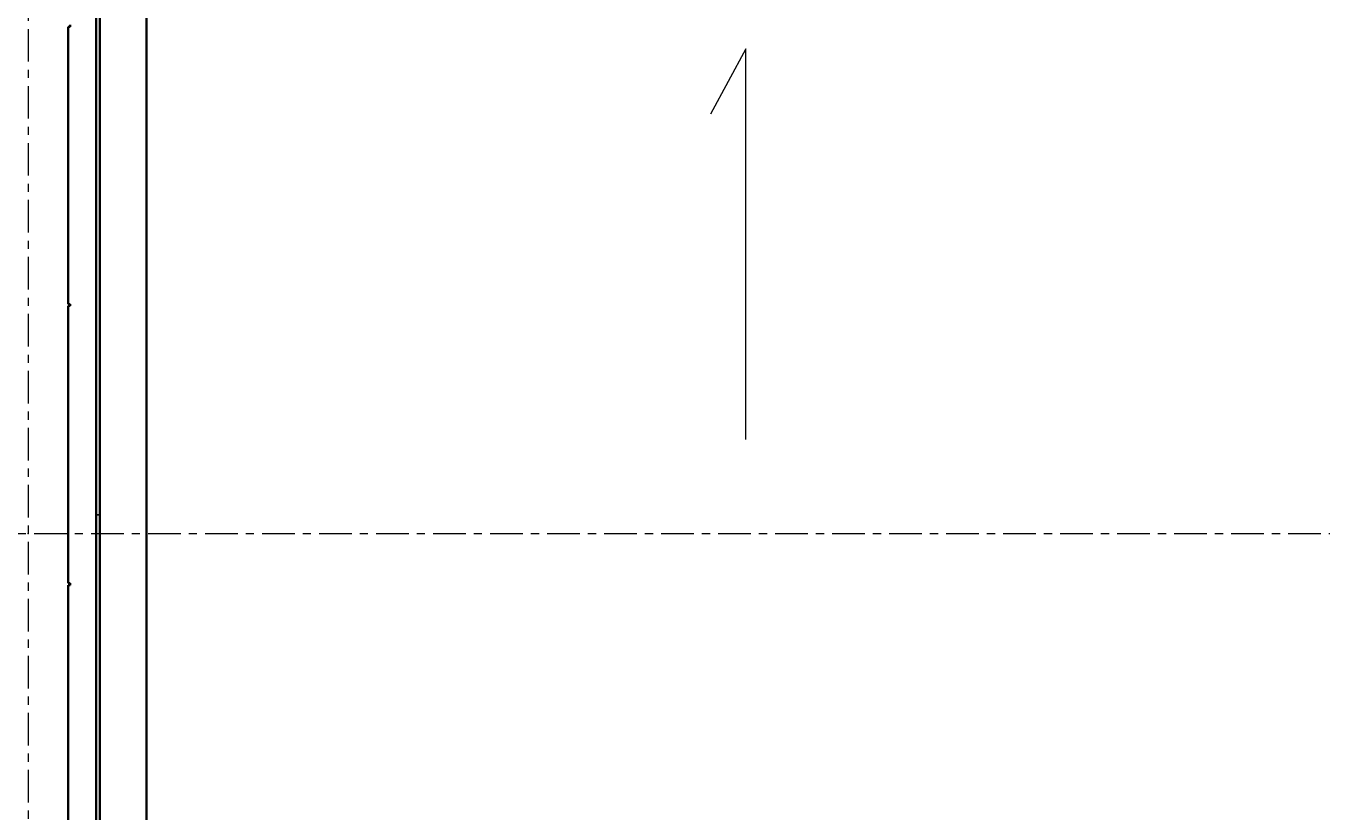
# Model space of a CAD drawing. Header units: millimetres. Extents: x -1379 to 1385823, y -4884429 to 548763.
# Drawn here: x 452591 to 459555, y -2337466 to -2333241 of the extents above; entities that cross this region are included whole.
import ezdxf
from ezdxf.enums import TextEntityAlignment as Align

# ---------------------------------------------------------------- set-up
doc = ezdxf.new("R2010")
doc.units = ezdxf.units.MM
doc.linetypes.add('CENTER', pattern=[50.8, 31.75, -6.35, 6.35, -6.35])
doc.linetypes.add('TA_GL_000.70000', pattern=[1.925, 0.7, -0.175, 0.175, -0.175, 0.7])
for name, color, linetype in [('000 - 0_SYM_DWG_GRIDLINE_MAIN_COLOR_251', 7, 'Continuous'), ('000 - 0_SYM_DWG_SLOPE-SYM_TEXT_COLOR_3', 7, 'Continuous'), ('000 - GRID', 7, 'CENTER')]:
    doc.layers.add(name, color=color, linetype=linetype)
for name, color, linetype, lineweight in [('A-COLS-E', 7, 'Continuous', 35), ('A-DETL-THIN', 7, 'Continuous', 25), ('A-FLOR-E', 7, 'Continuous', 35), ('WALL-E', 7, 'Continuous', 50)]:
    doc.layers.add(name, color=color, linetype=linetype, lineweight=lineweight)
doc.styles.add('ARIAL', font='arial.ttf')
doc.styles.add('TA', font='', dxfattribs={"height": 4.5})
doc.styles.get('TA').set_extended_font_data('Cordia New')

# ---------------------------------------------------------------- blocks, each defined once
blk = doc.blocks.new('*U1926')
at = {"layer": '000 - 0_SYM_DWG_GRIDLINE_MAIN_COLOR_251', "color": 7, "linetype": 'ByBlock', "ltscale": 5}
blk.add_line((10, 0), (-321.4, 0), dxfattribs=at)
at = {"color": 7, "style": 'TA', "flags": 1}
blk.add_attdef('LOCATION', (6, -6), '', height=4.5, rotation=270, dxfattribs=at)
at = {"layer": '000 - 0_SYM_DWG_SLOPE-SYM_TEXT_COLOR_3', "color": 7, "style": 'ARIAL'}
blk.add_attdef('GRID-HEAD', text='', height=4, rotation=270, dxfattribs=at).set_placement((27.4, 0), align=Align.MIDDLE_CENTER)
blk = doc.blocks.new('*U1925')
at = {"layer": '000 - 0_SYM_DWG_GRIDLINE_MAIN_COLOR_251', "color": 7, "linetype": 'ByBlock', "ltscale": 5}
blk.add_line((30, 0), (-408.5, 0), dxfattribs=at)
at = {"layer": '000 - 0_SYM_DWG_GRIDLINE_MAIN_COLOR_251', "color": 7}
blk.add_point((0, 0), dxfattribs=at)
at = {"color": 7, "style": 'TA', "flags": 1}
blk.add_attdef('LOCATION', (6, -6), '', height=4.5, rotation=270, dxfattribs=at)
at = {"layer": '000 - 0_SYM_DWG_SLOPE-SYM_TEXT_COLOR_3', "color": 7, "style": 'ARIAL'}
blk.add_attdef('GRID-HEAD', text='', height=4, rotation=180, dxfattribs=at).set_placement((50, 0), align=Align.MIDDLE_CENTER)
blk = doc.blocks.new('C-1-IV01_REV00_20260614-171844_LOPF_DIMS')
at = {"layer": '000 - GRID', "color": 7, "linetype": 'TA_GL_000.70000'}
for name, p, xscale, yscale, zscale, rotation in [('*U1926', (0, 0), 50.00000000000007, 50.00000000000007, 50.00000000000007, 90), ('*U1925', (0, -6805), 50.00000000000004, 50.00000000000004, 50.00000000000004, 180)]:
    blk.add_blockref(name, p, dxfattribs=dict(at, xscale=xscale, yscale=yscale, zscale=zscale, rotation=rotation))
blk = doc.blocks.new('DPA_Rectangular - 300 x 700mm-3612791-IV01 - ROOF LEVEL PLAN')
at = {"layer": 'A-COLS-E', "color": 7}
blk.add_line((-150, 350), (-150, -350), dxfattribs=at)
blk = doc.blocks.new('C-1-IV01-AR-2530-01-B_20260616-231124sadsada')
at = {"layer": 'A-DETL-THIN', "color": 7}
for p, q in [((3855.7, -4199.9), (3665.6, -4551.9)), ((3855.7, -6299.9), (3855.7, -4199.9))]:
    blk.add_line(p, q, dxfattribs=at)
at = {"layer": 'A-FLOR-E', "color": 7}
for p, q in [((365, -6705), (365, -1010)), ((365, -1010), (365, -6705)), ((385, -10310), (385, -1010)), ((385, -1010), (385, -10310)), ((635, -10060), (635, -1260)), ((635, -1260), (635, -10060)), ((385, -6705), (365, -6705)), ((365, -6705), (385, -6705)), ((365, -12040), (365, -6705)), ((365, -6705), (385, -6705)), ((385, -6705), (365, -6705)), ((365, -6705), (365, -12040))]:
    blk.add_line(p, q, dxfattribs=at)
at = {"layer": 'WALL-E', "color": 7}
for p, q in [((365, -12040), (365, -1010)), ((365, -1010), (365, -12040)), ((385, -1010), (385, -10310)), ((385, -10310), (385, -1010)), ((635, -1260), (635, -10060)), ((635, -10060), (635, -1260)), ((385, -1710), (385, -6105)), ((385, -6105), (385, -1710)), ((215, -5572), (215, -4082)), ((215, -4082), (215, -5572)), ((215, -4082), (215, -5572)), ((215, -5572), (215, -4082)), ((215, -5572), (215, -4082)), ((215, -4082), (215, -5572)), ((215, -4082), (225, -4082)), ((225, -4082), (215, -4082)), ((215, -4082), (225, -4082)), ((215, -4082), (225, -4082)), ((225, -4082), (215, -4082)), ((215, -4082), (225, -4082)), ((225, -4082), (225, -4072)), ((225, -4072), (225, -4082)), ((225, -5572), (215, -5572)), ((215, -5572), (225, -5572)), ((225, -5572), (215, -5572)), ((225, -5572), (215, -5572)), ((215, -5572), (225, -5572)), ((225, -5572), (215, -5572)), ((215, -7072), (215, -5582)), ((215, -5582), (215, -7072)), ((215, -5582), (215, -7072)), ((215, -7072), (215, -5582)), ((215, -7072), (215, -5582)), ((215, -5582), (215, -7072)), ((215, -5582), (225, -5582)), ((225, -5582), (215, -5582)), ((215, -5582), (225, -5582)), ((215, -5582), (225, -5582)), ((225, -5582), (215, -5582)), ((215, -5582), (225, -5582)), ((225, -5582), (225, -5572)), ((225, -5572), (225, -5582)), ((385, -6805), (385, -10010)), ((385, -10010), (385, -6805)), ((225, -7072), (215, -7072)), ((215, -7072), (225, -7072)), ((225, -7072), (215, -7072)), ((225, -7072), (215, -7072)), ((215, -7072), (225, -7072)), ((225, -7072), (215, -7072)), ((215, -8572), (215, -7082)), ((215, -7082), (215, -8572)), ((215, -7082), (215, -8572)), ((215, -8572), (215, -7082)), ((215, -8572), (215, -7082)), ((215, -7082), (215, -8572)), ((215, -7082), (225, -7082)), ((225, -7082), (215, -7082)), ((215, -7082), (225, -7082)), ((215, -7082), (225, -7082)), ((225, -7082), (215, -7082)), ((215, -7082), (225, -7082)), ((225, -7082), (225, -7072)), ((225, -7072), (225, -7082))]:
    blk.add_line(p, q, dxfattribs=at)
at = {"layer": 'A-COLS-E', "color": 7}
blk.add_blockref('DPA_Rectangular - 300 x 700mm-3612791-IV01 - ROOF LEVEL PLAN', (535, -6455), dxfattribs=at)

msp = doc.modelspace()

# ---------------------------------------------------------------- block references
at = {"color": 7}
for name in ['C-1-IV01_REV00_20260614-171844_LOPF_DIMS', 'C-1-IV01-AR-2530-01-B_20260616-231124sadsada']:
    msp.add_blockref(name, (452604.3, -2329164.2), dxfattribs=at)

doc.saveas('drawing.dxf')
